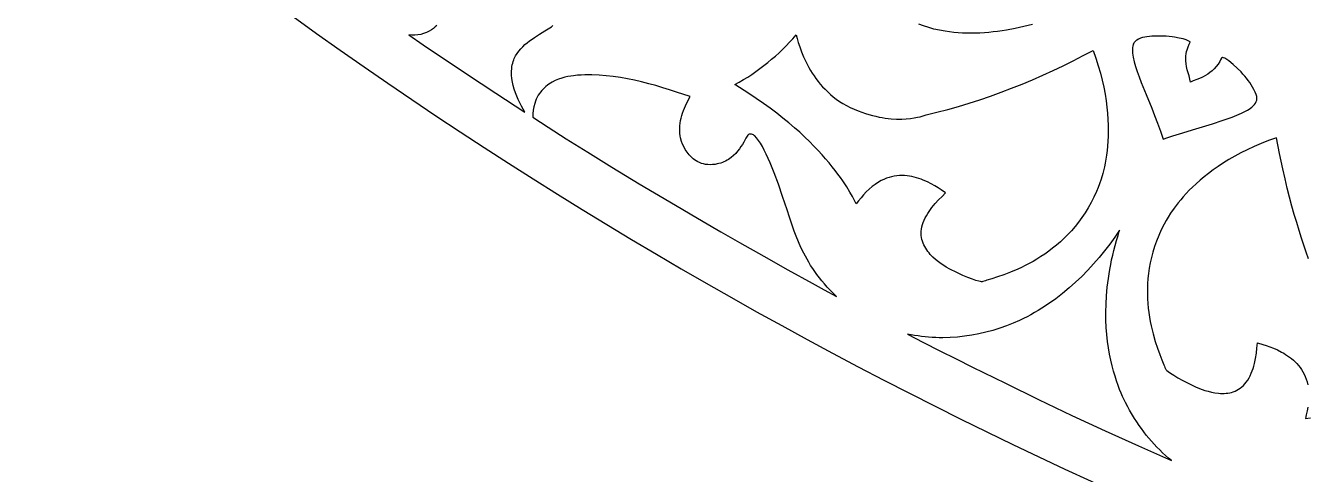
# Model space of a CAD drawing. Extents: x -540 to 540, y -540 to 540.
# Drawn here: x -295.1 to -170.4, y -417.6 to -374 of the extents above; entities that cross this region are included whole.
import ezdxf

# ---------------------------------------------------------------- set-up
doc = ezdxf.new("R2010")
doc.units = 0
doc.layers.add('LAYER_1', color=18, linetype='CONTINUOUS')
doc.layers.add('LAYER_2', color=174, linetype='CONTINUOUS')

msp = doc.modelspace()

# ---------------------------------------------------------------- linework, layer by layer
at = {"layer": 'LAYER_1'}
msp.add_lwpolyline([(0, 540, 0.414214), (-540, 0, 0.414214), (0, -540, 0.414214), (540, 0, 0.414214)], format="xyb", close=True, dxfattribs=at)
for points in [[(-255.13, -373.94), (-255.28, -374.08), (-255.45, -374.22), (-255.63, -374.35), (-255.87, -374.5), (-256.13, -374.62), (-256.41, -374.72), (-256.69, -374.8), (-256.98, -374.85), (-257.27, -374.87), (-257.56, -374.87), (-257.85, -374.85), (-256.46, -375.81), (-255.05, -376.77), (-253.64, -377.71), (-252.23, -378.65), (-249.39, -380.51), (-246.55, -382.37), (-246.72, -382.08), (-246.89, -381.77), (-247.05, -381.46), (-247.2, -381.14), (-247.35, -380.81), (-247.48, -380.48), (-247.59, -380.14), (-247.69, -379.79), (-247.76, -379.45), (-247.82, -379.11), (-247.85, -378.76), (-247.85, -378.43), (-247.83, -378.09), (-247.81, -377.93), (-247.78, -377.77), (-247.74, -377.6), (-247.69, -377.45), (-247.64, -377.29), (-247.58, -377.14), (-247.45, -376.88), (-247.3, -376.65), (-247.14, -376.42), (-246.95, -376.2), (-246.76, -376), (-246.55, -375.8), (-246.33, -375.62), (-246.1, -375.44), (-245.86, -375.26), (-245.62, -375.1), (-245.12, -374.78), (-244.62, -374.47), (-244.13, -374.16), (-243.97, -374.06), (-243.82, -373.95)], [(-197.15, -373.83), (-197.99, -374.04), (-198.84, -374.23), (-199.7, -374.38), (-200.12, -374.45), (-200.55, -374.51), (-200.98, -374.56), (-201.41, -374.61), (-201.84, -374.64), (-202.27, -374.67), (-202.69, -374.68), (-203.12, -374.69), (-203.55, -374.68), (-203.97, -374.67), (-204.4, -374.64), (-204.82, -374.61), (-205.25, -374.56), (-205.67, -374.5), (-206.22, -374.4), (-206.75, -374.28), (-207.26, -374.14), (-207.75, -373.98), (-208.22, -373.8)], [(-170.29, -396.62), (-170.52, -395.98), (-170.75, -395.31), (-170.98, -394.61), (-171.22, -393.88), (-171.45, -393.11), (-171.69, -392.32), (-171.92, -391.5), (-172.15, -390.64), (-172.37, -389.76), (-172.59, -388.84), (-172.81, -387.89), (-173.13, -386.38), (-173.43, -384.85), (-174.19, -385.13), (-174.91, -385.41), (-175.6, -385.71), (-176.26, -386.02), (-176.89, -386.33), (-177.48, -386.65), (-178.05, -386.98), (-178.59, -387.31), (-179.1, -387.65), (-179.58, -387.98), (-180.03, -388.32), (-180.46, -388.66), (-180.86, -388.99), (-181.23, -389.33), (-181.58, -389.65), (-181.91, -389.97), (-182.21, -390.29), (-182.49, -390.59), (-182.74, -390.89), (-182.98, -391.18), (-183.39, -391.71), (-183.72, -392.18), (-183.97, -392.58), (-184.16, -392.9), (-184.36, -393.27), (-184.63, -393.81), (-184.88, -394.36), (-185.1, -394.9), (-185.29, -395.43), (-185.45, -395.97), (-185.59, -396.5), (-185.71, -397.02), (-185.8, -397.54), (-185.88, -398.05), (-185.93, -398.56), (-185.96, -399.06), (-185.98, -399.55), (-185.98, -400.03), (-185.97, -400.51), (-185.94, -400.97), (-185.89, -401.43), (-185.84, -401.87), (-185.77, -402.31), (-185.7, -402.73), (-185.61, -403.14), (-185.52, -403.54), (-185.43, -403.93), (-185.22, -404.66), (-185, -405.33), (-184.78, -405.93), (-184.56, -406.47), (-184.37, -406.94), (-184.32, -407.07), (-184.28, -407.19), (-184.23, -407.32), (-184.19, -407.37), (-184.16, -407.42), (-184.09, -407.48), (-183.95, -407.6), (-183.72, -407.76), (-183.41, -407.96), (-183.02, -408.2), (-182.54, -408.47), (-181.96, -408.76), (-181.3, -409.07), (-180.9, -409.24), (-180.65, -409.33), (-180.38, -409.43), (-180.07, -409.52), (-179.75, -409.6), (-179.41, -409.67), (-179.05, -409.71), (-178.87, -409.72), (-178.69, -409.73), (-178.51, -409.72), (-178.33, -409.71), (-178.15, -409.69), (-177.97, -409.66), (-177.79, -409.62), (-177.62, -409.56), (-177.45, -409.5), (-177.28, -409.42), (-177.11, -409.32), (-176.95, -409.22), (-176.79, -409.09), (-176.64, -408.96), (-176.5, -408.8), (-176.36, -408.63), (-176.22, -408.43), (-176.09, -408.22), (-175.97, -408), (-175.87, -407.77), (-175.78, -407.54), (-175.7, -407.3), (-175.62, -407.06), (-175.56, -406.82), (-175.46, -406.32), (-175.38, -405.81), (-175.32, -405.31), (-175.28, -404.81), (-174.75, -404.96), (-174.42, -405.06), (-174.07, -405.18), (-173.7, -405.33), (-173.31, -405.5), (-172.92, -405.7), (-172.72, -405.81), (-172.53, -405.93), (-172.34, -406.06), (-172.15, -406.19), (-171.96, -406.34), (-171.78, -406.49), (-171.6, -406.65), (-171.44, -406.83), (-171.27, -407.01), (-171.12, -407.21), (-170.98, -407.41), (-170.85, -407.63), (-170.73, -407.85), (-170.62, -408.09), (-170.53, -408.35), (-170.45, -408.61), (-170.38, -408.89)], [(-170.38, -411.06), (-170.44, -411.43), (-170.52, -411.8), (-170.61, -412.17), (-170.1, -412.09)]]:
    msp.add_lwpolyline(points, dxfattribs=at)
for points in [[(-205.61, -390.22), (-206.06, -389.91), (-206.34, -389.72), (-206.66, -389.53), (-207.01, -389.33), (-207.39, -389.14), (-207.79, -388.97), (-208, -388.89), (-208.22, -388.81), (-208.44, -388.75), (-208.67, -388.69), (-208.9, -388.63), (-209.14, -388.59), (-209.37, -388.56), (-209.62, -388.54), (-209.86, -388.54), (-210.11, -388.54), (-210.36, -388.56), (-210.61, -388.6), (-210.87, -388.65), (-211.12, -388.72), (-211.38, -388.8), (-211.63, -388.91), (-211.89, -389.03), (-212.15, -389.18), (-212.46, -389.39), (-212.76, -389.61), (-213.05, -389.86), (-213.33, -390.12), (-213.59, -390.4), (-213.84, -390.69), (-214.08, -390.98), (-214.32, -391.28), (-214.51, -390.91), (-214.69, -390.57), (-214.93, -390.14), (-215.24, -389.64), (-215.63, -389.05), (-215.85, -388.73), (-216.09, -388.4), (-216.36, -388.05), (-216.65, -387.68), (-216.95, -387.3), (-217.29, -386.91), (-217.64, -386.51), (-218.02, -386.09), (-218.43, -385.67), (-218.86, -385.23), (-219.32, -384.79), (-219.81, -384.33), (-220.32, -383.88), (-220.86, -383.41), (-221.44, -382.94), (-222.04, -382.47), (-222.67, -381.99), (-223.34, -381.51), (-224.04, -381.03), (-224.77, -380.55), (-226.11, -379.68), (-225.69, -379.44), (-225.28, -379.2), (-224.87, -378.95), (-224.47, -378.69), (-224.07, -378.41), (-223.68, -378.13), (-223.29, -377.84), (-222.92, -377.54), (-222.54, -377.23), (-222.18, -376.92), (-221.82, -376.59), (-221.47, -376.26), (-221.13, -375.92), (-220.8, -375.57), (-220.48, -375.22), (-220.16, -374.86), (-220.07, -375.2), (-219.95, -375.6), (-219.81, -376.03), (-219.64, -376.5), (-219.43, -376.99), (-219.19, -377.51), (-219.06, -377.77), (-218.92, -378.04), (-218.76, -378.3), (-218.59, -378.57), (-218.42, -378.84), (-218.23, -379.11), (-218.03, -379.37), (-217.81, -379.63), (-217.59, -379.89), (-217.35, -380.14), (-217.09, -380.39), (-216.83, -380.64), (-216.54, -380.87), (-216.25, -381.1), (-215.94, -381.32), (-215.61, -381.52), (-215.26, -381.72), (-214.9, -381.91), (-214.52, -382.08), (-214.13, -382.24), (-213.77, -382.38), (-213.41, -382.49), (-213.07, -382.6), (-212.73, -382.69), (-212.4, -382.77), (-212.08, -382.84), (-211.78, -382.89), (-211.48, -382.94), (-211.19, -382.98), (-210.91, -383.01), (-210.38, -383.04), (-209.89, -383.04), (-209.44, -383.02), (-209.04, -382.98), (-208.68, -382.93), (-208.36, -382.87), (-208.1, -382.81), (-207.71, -382.7), (-207.52, -382.64), (-206.46, -382.38), (-205.41, -382.11), (-204.36, -381.81), (-203.31, -381.49), (-202.27, -381.16), (-201.24, -380.81), (-200.21, -380.43), (-199.19, -380.04), (-198.17, -379.64), (-197.16, -379.21), (-196.16, -378.78), (-195.16, -378.32), (-194.17, -377.85), (-193.19, -377.37), (-192.22, -376.87), (-191.26, -376.36), (-190.99, -377.12), (-190.76, -377.85), (-190.55, -378.57), (-190.38, -379.27), (-190.23, -379.95), (-190.1, -380.62), (-190, -381.26), (-189.92, -381.88), (-189.86, -382.48), (-189.82, -383.07), (-189.79, -383.63), (-189.79, -384.17), (-189.8, -384.69), (-189.82, -385.19), (-189.85, -385.66), (-189.9, -386.11), (-189.96, -386.54), (-190.02, -386.95), (-190.09, -387.34), (-190.16, -387.7), (-190.32, -388.34), (-190.48, -388.9), (-190.63, -389.35), (-190.77, -389.69), (-190.93, -390.07), (-191.18, -390.63), (-191.45, -391.16), (-191.74, -391.68), (-192.04, -392.17), (-192.35, -392.63), (-192.68, -393.08), (-193.01, -393.5), (-193.36, -393.9), (-193.72, -394.28), (-194.08, -394.64), (-194.45, -394.98), (-194.82, -395.31), (-195.2, -395.61), (-195.58, -395.9), (-195.96, -396.17), (-196.34, -396.42), (-196.73, -396.66), (-197.11, -396.88), (-197.49, -397.09), (-197.86, -397.29), (-198.23, -397.47), (-198.59, -397.63), (-199.29, -397.93), (-199.95, -398.19), (-200.57, -398.4), (-201.12, -398.58), (-201.61, -398.72), (-201.74, -398.76), (-201.87, -398.81), (-201.99, -398.85), (-202.06, -398.86), (-202.12, -398.86), (-202.21, -398.85), (-202.39, -398.81), (-202.66, -398.74), (-203.01, -398.62), (-203.44, -398.46), (-203.95, -398.25), (-204.53, -397.98), (-205.19, -397.64), (-205.57, -397.43), (-205.8, -397.28), (-206.05, -397.11), (-206.32, -396.92), (-206.59, -396.7), (-206.85, -396.46), (-207.11, -396.2), (-207.23, -396.05), (-207.34, -395.91), (-207.45, -395.76), (-207.55, -395.6), (-207.64, -395.44), (-207.73, -395.27), (-207.8, -395.1), (-207.87, -394.92), (-207.92, -394.74), (-207.96, -394.55), (-207.98, -394.36), (-207.99, -394.16), (-207.99, -393.95), (-207.96, -393.74), (-207.92, -393.53), (-207.87, -393.31), (-207.79, -393.09), (-207.7, -392.87), (-207.6, -392.65), (-207.49, -392.44), (-207.36, -392.23), (-207.23, -392.03), (-207.09, -391.83), (-206.94, -391.64), (-206.63, -391.26), (-206.3, -390.9), (-205.95, -390.56)], [(-184.45, -385.01), (-183.98, -384.84), (-183.5, -384.68), (-182.54, -384.37), (-181.58, -384.08), (-180.61, -383.79), (-179.64, -383.5), (-178.69, -383.19), (-178.21, -383.02), (-177.74, -382.84), (-177.28, -382.65), (-176.82, -382.45), (-176.63, -382.37), (-176.37, -382.24), (-176.23, -382.17), (-176.09, -382.08), (-175.95, -381.98), (-175.81, -381.87), (-175.68, -381.76), (-175.56, -381.63), (-175.46, -381.49), (-175.39, -381.34), (-175.36, -381.27), (-175.34, -381.19), (-175.33, -381.1), (-175.32, -381.02), (-175.32, -380.93), (-175.34, -380.84), (-175.36, -380.75), (-175.39, -380.65), (-175.5, -380.41), (-175.61, -380.17), (-175.74, -379.94), (-175.87, -379.71), (-176.02, -379.49), (-176.17, -379.28), (-176.34, -379.07), (-176.51, -378.86), (-176.68, -378.66), (-176.87, -378.46), (-177.25, -378.09), (-177.65, -377.73), (-178.05, -377.39), (-178.24, -377.25), (-178.35, -377.18), (-178.46, -377.11), (-178.56, -377.07), (-178.66, -377.05), (-178.7, -377.05), (-178.73, -377.07), (-178.76, -377.09), (-178.78, -377.13), (-178.86, -377.28), (-178.93, -377.43), (-179.1, -377.7), (-179.28, -377.94), (-179.48, -378.16), (-179.68, -378.35), (-179.89, -378.52), (-180.11, -378.67), (-180.33, -378.8), (-180.55, -378.92), (-180.76, -379.02), (-181.17, -379.19), (-181.52, -379.33), (-181.67, -379.4), (-181.79, -379.46), (-181.86, -379.15), (-181.93, -378.85), (-182.11, -378.25), (-182.18, -377.94), (-182.22, -377.66), (-182.25, -377.39), (-182.25, -377.13), (-182.24, -376.9), (-182.21, -376.68), (-182.17, -376.48), (-182.12, -376.3), (-182.02, -376), (-181.92, -375.77), (-181.85, -375.61), (-181.83, -375.57), (-181.82, -375.54), (-181.84, -375.52), (-181.87, -375.49), (-182, -375.42), (-182.22, -375.34), (-182.51, -375.25), (-182.88, -375.16), (-183.33, -375.08), (-183.58, -375.04), (-183.85, -375.02), (-184.14, -374.99), (-184.45, -374.98), (-184.87, -374.97), (-185.32, -374.98), (-185.56, -374.98), (-185.79, -375), (-186.02, -375.03), (-186.24, -375.07), (-186.46, -375.11), (-186.66, -375.18), (-186.84, -375.26), (-187.01, -375.35), (-187.08, -375.41), (-187.15, -375.47), (-187.21, -375.53), (-187.27, -375.6), (-187.31, -375.67), (-187.35, -375.75), (-187.38, -375.84), (-187.4, -375.93), (-187.43, -376.1), (-187.44, -376.27), (-187.44, -376.45), (-187.43, -376.64), (-187.4, -376.83), (-187.37, -377.03), (-187.28, -377.46), (-187.15, -377.92), (-186.98, -378.4), (-186.79, -378.92), (-186.58, -379.47), (-186.09, -380.66), (-185.55, -381.98), (-185.28, -382.69), (-185, -383.43), (-184.72, -384.21)], [(-216.24, -400.29), (-216.55, -399.99), (-216.85, -399.69), (-217.13, -399.39), (-217.4, -399.08), (-217.66, -398.78), (-217.9, -398.47), (-218.13, -398.17), (-218.35, -397.87), (-218.55, -397.57), (-218.75, -397.27), (-218.93, -396.97), (-219.1, -396.67), (-219.42, -396.09), (-219.7, -395.52), (-219.94, -394.97), (-220.16, -394.44), (-220.35, -393.93), (-220.51, -393.46), (-220.79, -392.59), (-221.02, -391.88), (-221.47, -390.58), (-221.89, -389.38), (-222.3, -388.28), (-222.5, -387.78), (-222.69, -387.31), (-222.88, -386.86), (-223.07, -386.45), (-223.26, -386.07), (-223.44, -385.72), (-223.63, -385.4), (-223.82, -385.12), (-224, -384.88), (-224.19, -384.66), (-224.24, -384.63), (-224.31, -384.58), (-224.39, -384.54), (-224.49, -384.51), (-224.59, -384.5), (-224.69, -384.51), (-224.73, -384.52), (-224.78, -384.54), (-224.82, -384.58), (-224.86, -384.62), (-225.04, -384.91), (-225.26, -385.29), (-225.38, -385.5), (-225.53, -385.72), (-225.68, -385.94), (-225.85, -386.16), (-226.04, -386.38), (-226.26, -386.59), (-226.49, -386.79), (-226.74, -386.97), (-226.88, -387.05), (-227.03, -387.13), (-227.18, -387.2), (-227.33, -387.27), (-227.5, -387.32), (-227.67, -387.37), (-227.85, -387.41), (-228.04, -387.45), (-228.29, -387.47), (-228.53, -387.48), (-228.76, -387.47), (-228.97, -387.45), (-229.18, -387.41), (-229.37, -387.35), (-229.56, -387.28), (-229.73, -387.2), (-229.89, -387.11), (-230.05, -387.01), (-230.19, -386.9), (-230.32, -386.78), (-230.45, -386.66), (-230.56, -386.53), (-230.67, -386.4), (-230.77, -386.27), (-230.95, -385.99), (-231.09, -385.72), (-231.21, -385.47), (-231.3, -385.23), (-231.41, -384.86), (-231.45, -384.68), (-231.48, -384.44), (-231.49, -384.19), (-231.49, -383.94), (-231.47, -383.69), (-231.44, -383.44), (-231.4, -383.19), (-231.35, -382.94), (-231.28, -382.7), (-231.21, -382.45), (-231.12, -382.21), (-231.03, -381.97), (-230.93, -381.74), (-230.71, -381.28), (-230.47, -380.84), (-231.8, -380.41), (-232.47, -380.19), (-233.14, -379.99), (-233.82, -379.79), (-234.5, -379.6), (-235.19, -379.43), (-235.88, -379.27), (-236.56, -379.13), (-237.26, -379.01), (-237.95, -378.9), (-238.64, -378.82), (-239.34, -378.77), (-240.03, -378.74), (-240.38, -378.74), (-240.73, -378.74), (-241.07, -378.76), (-241.42, -378.78), (-241.83, -378.82), (-242.08, -378.86), (-242.36, -378.91), (-242.65, -378.98), (-242.96, -379.06), (-243.27, -379.17), (-243.59, -379.3), (-243.9, -379.46), (-244.05, -379.55), (-244.21, -379.65), (-244.35, -379.75), (-244.5, -379.87), (-244.64, -379.99), (-244.77, -380.12), (-244.9, -380.26), (-245.03, -380.41), (-245.14, -380.56), (-245.25, -380.73), (-245.35, -380.91), (-245.44, -381.1), (-245.52, -381.3), (-245.59, -381.51), (-245.68, -381.84), (-245.74, -382.18), (-245.78, -382.52), (-245.79, -382.86), (-244.3, -383.83), (-242.52, -384.97), (-240.44, -386.27), (-238.08, -387.72), (-235.42, -389.33), (-232.46, -391.09), (-229.21, -392.99), (-227.47, -394), (-225.66, -395.04), (-223.31, -396.37), (-220.97, -397.7), (-218.61, -399.01), (-217.42, -399.65)], [(-209.32, -403.95), (-207.75, -404.77), (-206.18, -405.58), (-204.6, -406.37), (-203.01, -407.16), (-199.8, -408.73), (-196.57, -410.31), (-194.95, -411.09), (-193.32, -411.86), (-191.7, -412.61), (-190.09, -413.35), (-186.85, -414.81), (-183.63, -416.26), (-183.93, -416.01), (-184.22, -415.75), (-184.5, -415.49), (-184.78, -415.22), (-185.06, -414.94), (-185.33, -414.66), (-185.59, -414.36), (-185.84, -414.07), (-186.09, -413.77), (-186.33, -413.46), (-186.56, -413.15), (-186.79, -412.83), (-187.01, -412.5), (-187.22, -412.18), (-187.42, -411.85), (-187.62, -411.51), (-187.72, -411.35), (-187.89, -411.04), (-188.12, -410.61), (-188.39, -410.04), (-188.53, -409.7), (-188.68, -409.34), (-188.83, -408.94), (-188.98, -408.51), (-189.13, -408.05), (-189.27, -407.56), (-189.41, -407.04), (-189.54, -406.49), (-189.66, -405.91), (-189.76, -405.3), (-189.85, -404.66), (-189.92, -404), (-189.98, -403.3), (-190.01, -402.57), (-190.02, -401.82), (-190, -401.04), (-189.95, -400.24), (-189.88, -399.4), (-189.77, -398.54), (-189.71, -398.1), (-189.63, -397.66), (-189.55, -397.2), (-189.46, -396.74), (-189.35, -396.28), (-189.24, -395.81), (-189.12, -395.33), (-188.99, -394.84), (-188.84, -394.35), (-188.69, -393.85), (-189.15, -394.53), (-189.64, -395.2), (-190.14, -395.86), (-190.67, -396.5), (-191.21, -397.13), (-191.78, -397.74), (-192.36, -398.34), (-192.97, -398.91), (-193.59, -399.47), (-194.23, -400), (-194.56, -400.26), (-194.89, -400.51), (-195.22, -400.75), (-195.56, -400.99), (-195.9, -401.22), (-196.25, -401.44), (-196.6, -401.66), (-196.96, -401.87), (-197.31, -402.07), (-197.68, -402.26), (-198.04, -402.44), (-198.41, -402.62), (-199.04, -402.9), (-199.69, -403.15), (-200.35, -403.38), (-201.02, -403.59), (-201.69, -403.77), (-202.38, -403.93), (-203.07, -404.06), (-203.77, -404.17), (-204.47, -404.24), (-205.17, -404.29), (-205.88, -404.31), (-206.23, -404.31), (-206.58, -404.3), (-206.92, -404.29), (-207.27, -404.26), (-207.62, -404.23), (-207.96, -404.19), (-208.3, -404.14), (-208.64, -404.09), (-208.98, -404.02)]]:
    msp.add_lwpolyline(points, close=True, dxfattribs=at)
at = {"layer": 'LAYER_2'}
msp.add_lwpolyline([(460, 0, 0.414214), (0, 460, 0.414214), (-460, 0, 0.414214), (0, -460, 0.414214)], format="xyb", close=True, dxfattribs=at)

doc.saveas('drawing.dxf')
